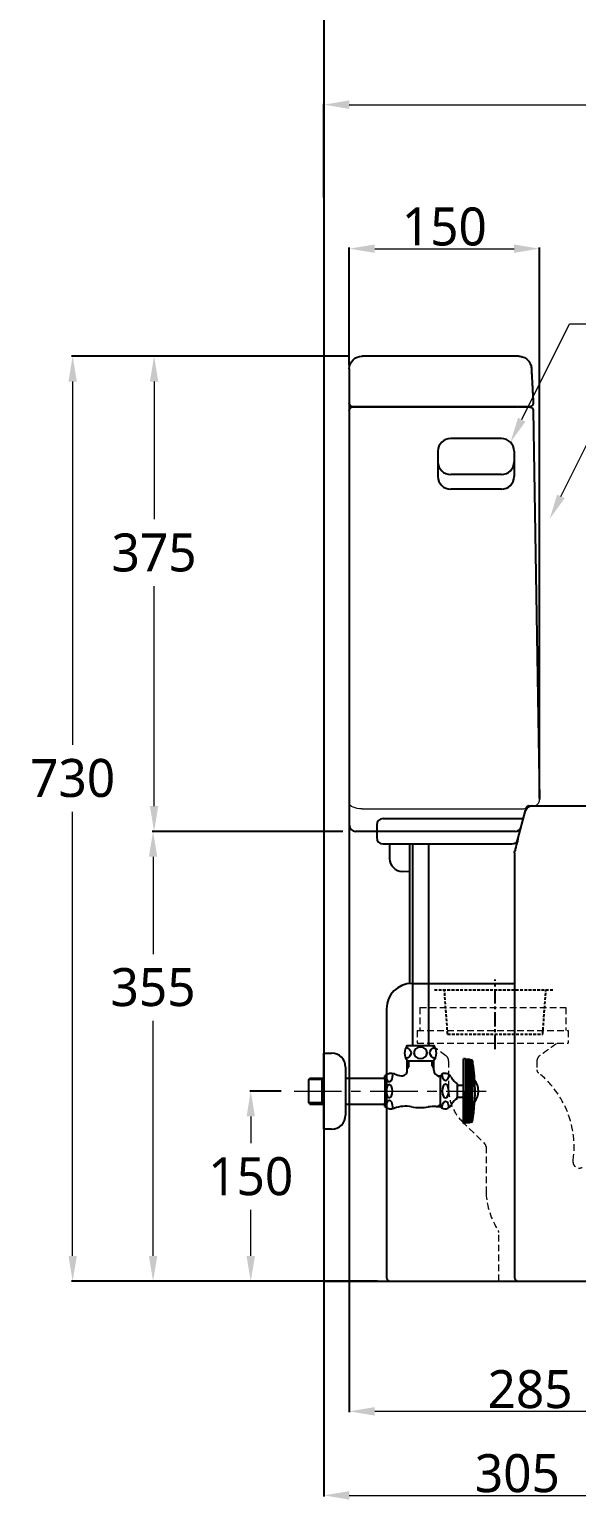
# Model space of a CAD drawing. Extents: x 1738 to 4401, y -320 to 1921.
# Drawn here: x 1738 to 2169, y -295 to 865 of the extents above; entities that cross this region are included whole.
import ezdxf

# ---------------------------------------------------------------- set-up
doc = ezdxf.new("R2010")
doc.units = 0
doc.header["$LTSCALE"] = 3
doc.header["$MEASUREMENT"] = 0
doc.linetypes.add('CENTER', pattern=[2, 1.25, -0.25, 0.25, -0.25])
doc.linetypes.add('HIDDEN', pattern=[0.375, 0.25, -0.125])
doc.layers.get('0').update_dxf_attribs({"linetype": 'CONTINUOUS'})
doc.layers.get('DEFPOINTS').update_dxf_attribs({"linetype": 'CONTINUOUS'})
doc.layers.add('1', color=1, linetype='CENTER', lineweight=5)
doc.layers.add('3', color=3, linetype='CONTINUOUS', lineweight=15)
for name, color, linetype in [('4', 4, 'CONTINUOUS'), ('6', 6, 'CONTINUOUS'), ('FAUCET', 4, 'CONTINUOUS')]:
    doc.layers.add(name, color=color, linetype=linetype)
doc.styles.get("Standard").update_dxf_attribs({"font": 'NanumGothic.ttf'})
doc.dimstyles.get("Standard").update_dxf_attribs({"dimtxt": 0.18, "dimasz": 0.18, "dimexe": 0.18, "dimexo": 0.0625, "dimgap": 0.09, "dimtad": 0, "dimtih": 1, "dimtoh": 1, "dimdec": 4, "dimzin": 0, "dimdsep": 46, "dimtxsty": 'Standard', "dimcen": 0.09, "dimadec": 0, "dimazin": 0, "dimtfac": 1, "dimtdec": 4, "dimtofl": 0, "dimtmove": 0, "dimatfit": 3, "dimfxl": 0, "dimtolj": 1, "dimtzin": 0, "dimarcsym": 0})

# ---------------------------------------------------------------- blocks, each defined once
blk = doc.blocks.new('*D16')
at = {"color": 3, "lineweight": -2}
for p, q in [((1936.6, 27.1), (1911.7, 27.1)), ((1960.2, -122.9), (1911.7, -122.9))]:
    blk.add_line(p, q, dxfattribs=at)
at = {"color": 3, "linetype": 'Continuous', "lineweight": 0}
for p, q in [((1912.5, 7.1), (1912.5, -13.9)), ((1912.5, -102.9), (1912.5, -66.5))]:
    blk.add_line(p, q, dxfattribs=at)
at = {"color": 3}
for points in [[(1909.2, 7.1), (1915.8, 7.1), (1912.5, 27.1)], [(1909.2, -102.9), (1915.8, -102.9), (1912.5, -122.9)]]:
    blk.add_solid(points, dxfattribs=at)
at = {"layer": 'DEFPOINTS', "color": 0}
for p in [(1946.6, 27.1), (1912.5, -122.9), (1970.2, -122.9)]:
    blk.add_point(p, dxfattribs=at)
at = {"color": 2, "insert": (1912.5, -40.2), "char_height": 30, "attachment_point": 5}
blk.add_mtext('\\A1;150', dxfattribs=at)
blk = doc.blocks.new('*D17')
at = {"color": 3, "lineweight": -2}
for p, q in [((1990.2, 273), (1990.2, -226.3)), ((2275.2, -135.8), (2275.2, -226.3))]:
    blk.add_line(p, q, dxfattribs=at)
at = {"color": 3, "linetype": 'Continuous', "lineweight": 0}
blk.add_line((2010.2, -225.5), (2255.2, -225.5), dxfattribs=at)
at = {"color": 3}
for points in [[(2010.2, -222.2), (2010.2, -228.9), (1990.2, -225.5)], [(2255.2, -222.2), (2255.2, -228.9), (2275.2, -225.5)]]:
    blk.add_solid(points, dxfattribs=at)
at = {"layer": 'DEFPOINTS', "color": 0}
for p in [(1990.2, 274), (2275.2, -134.8), (2275.2, -225.5)]:
    blk.add_point(p, dxfattribs=at)
at = {"color": 2, "insert": (2132.7, -208.2), "char_height": 30, "attachment_point": 5}
blk.add_mtext('\\A1;285', dxfattribs=at)
blk = doc.blocks.new('*D18')
at = {"color": 3, "lineweight": -2}
for p, q in [((1970.2, -57), (1970.2, -292.6)), ((2275.2, -113.4), (2275.2, -292.6))]:
    blk.add_line(p, q, dxfattribs=at)
at = {"color": 3, "linetype": 'Continuous', "lineweight": 0}
blk.add_line((1990.2, -291.8), (2255.2, -291.8), dxfattribs=at)
at = {"color": 3}
for points in [[(1990.2, -288.5), (1990.2, -295.2), (1970.2, -291.8)], [(2255.2, -288.5), (2255.2, -295.2), (2275.2, -291.8)]]:
    blk.add_solid(points, dxfattribs=at)
at = {"layer": 'DEFPOINTS', "color": 0}
for p in [(1970.2, -56), (2275.2, -112.4), (2275.2, -291.8)]:
    blk.add_point(p, dxfattribs=at)
at = {"color": 2, "insert": (2122.7, -274.5), "char_height": 30, "attachment_point": 5}
blk.add_mtext('\\A1;305', dxfattribs=at)
blk = doc.blocks.new('*D19')
at = {"color": 3, "lineweight": -2}
for p, q in [((1990.2, 607), (1771.3, 607)), ((1960.2, -122.9), (1771.3, -122.9))]:
    blk.add_line(p, q, dxfattribs=at)
at = {"color": 3, "linetype": 'Continuous', "lineweight": 0}
for p, q in [((1772.1, 587), (1772.1, 300.3)), ((1772.1, -102.9), (1772.1, 247.6))]:
    blk.add_line(p, q, dxfattribs=at)
at = {"color": 3}
for points in [[(1768.8, 587), (1775.4, 587), (1772.1, 607)], [(1768.8, -102.9), (1775.4, -102.9), (1772.1, -122.9)]]:
    blk.add_solid(points, dxfattribs=at)
at = {"layer": 'DEFPOINTS', "color": 0}
for p in [(2000.2, 607), (1772.1, -122.9), (1970.2, -122.9)]:
    blk.add_point(p, dxfattribs=at)
at = {"color": 2, "insert": (1772.1, 274), "char_height": 30, "attachment_point": 5}
blk.add_mtext('\\A1;730', dxfattribs=at)
blk = doc.blocks.new('*D20')
at = {"color": 3, "lineweight": -2}
for p, q in [((1990.2, 600), (1990.2, 692.6)), ((2140.1, 258.2), (2140.1, 692.6))]:
    blk.add_line(p, q, dxfattribs=at)
at = {"color": 3, "linetype": 'Continuous', "lineweight": 0}
blk.add_line((2010.2, 691.8), (2120.1, 691.8), dxfattribs=at)
at = {"color": 3}
for points in [[(2010.2, 695.1), (2010.2, 688.5), (1990.2, 691.8)], [(2120.1, 695.1), (2120.1, 688.5), (2140.1, 691.8)]]:
    blk.add_solid(points, dxfattribs=at)
at = {"layer": 'DEFPOINTS', "color": 0}
for p in [(2140.1, 691.8), (1990.2, 599), (2140.1, 257.2)]:
    blk.add_point(p, dxfattribs=at)
at = {"color": 2, "insert": (2065.1, 709.1), "char_height": 30, "attachment_point": 5}
blk.add_mtext('\\A1;150', dxfattribs=at)
blk = doc.blocks.new('*D21')
at = {"color": 3, "lineweight": -2}
for p, q in [((1970.2, 732.2), (1970.2, 806.2)), ((2690.2, 664.8), (2690.2, 806.2))]:
    blk.add_line(p, q, dxfattribs=at)
at = {"color": 3, "linetype": 'Continuous', "lineweight": 0}
blk.add_line((1990.2, 805.4), (2670.2, 805.4), dxfattribs=at)
at = {"color": 3}
for points in [[(1990.2, 808.8), (1990.2, 802.1), (1970.2, 805.4)], [(2670.2, 808.8), (2670.2, 802.1), (2690.2, 805.4)]]:
    blk.add_solid(points, dxfattribs=at)
at = {"layer": 'DEFPOINTS', "color": 0}
for p in [(2690.2, 805.4), (1970.2, 731.2), (2690.2, 663.8)]:
    blk.add_point(p, dxfattribs=at)
at = {"color": 2, "insert": (2330.2, 822.7), "char_height": 30, "attachment_point": 5}
blk.add_mtext('\\A1;720', dxfattribs=at)
blk = doc.blocks.new('*D27')
at = {"color": 3, "lineweight": -2}
for p, q in [((1990.2, 607), (1835.5, 607)), ((1985.2, 232), (1835.5, 232))]:
    blk.add_line(p, q, dxfattribs=at)
at = {"color": 3, "linetype": 'Continuous', "lineweight": 0}
for p, q in [((1836.3, 587), (1836.3, 478.3)), ((1836.3, 252), (1836.3, 425.6))]:
    blk.add_line(p, q, dxfattribs=at)
at = {"color": 3}
for points in [[(1833, 587), (1839.6, 587), (1836.3, 607)], [(1833, 252), (1839.6, 252), (1836.3, 232)]]:
    blk.add_solid(points, dxfattribs=at)
at = {"layer": 'DEFPOINTS', "color": 0}
for p in [(1836.3, 607), (2000.2, 607), (1995.2, 232)]:
    blk.add_point(p, dxfattribs=at)
at = {"color": 2, "insert": (1836.3, 451.9), "char_height": 30, "attachment_point": 5}
blk.add_mtext('\\A1;375', dxfattribs=at)
blk = doc.blocks.new('*D28')
at = {"color": 3, "lineweight": -2}
for p, q in [((1985.2, 232), (1834.7, 232)), ((2012.5, -122.9), (1834.7, -122.9))]:
    blk.add_line(p, q, dxfattribs=at)
at = {"color": 3, "linetype": 'Continuous', "lineweight": 0}
for p, q in [((1835.5, 212), (1835.5, 135.3)), ((1835.5, -102.9), (1835.5, 82.6))]:
    blk.add_line(p, q, dxfattribs=at)
at = {"color": 3}
for points in [[(1832.2, 212), (1838.8, 212), (1835.5, 232)], [(1832.2, -102.9), (1838.8, -102.9), (1835.5, -122.9)]]:
    blk.add_solid(points, dxfattribs=at)
at = {"layer": 'DEFPOINTS', "color": 0}
for p in [(1995.2, 232), (1835.5, -122.9), (2022.5, -122.9)]:
    blk.add_point(p, dxfattribs=at)
at = {"color": 2, "insert": (1835.5, 109), "char_height": 30, "attachment_point": 5}
blk.add_mtext('\\A1;355', dxfattribs=at)

msp = doc.modelspace()

# ---------------------------------------------------------------- linework, layer by layer
for p, q in [((2123.7, 607), (2118.2, 607)), ((1990.2, 597), (1990.2, 237)), ((2000.2, 567), (1993.2, 567)), ((2116.6, 567), (2000.2, 567)), ((2135.2, 564.1), (2140.1, 257.2)), ((2123.1, 225.8), (2129.2, 248.4)), ((2123.1, 225.8), (2129.2, 248.4)), ((2134, 252.1), (2675.2, 252.1)), ((2011.8, 237.1), (2011.8, 227.1)), ((2016.8, 242.1), (2127.5, 242.1)), ((2120.9, 232), (1995.2, 232)), ((2016.8, 222.1), (2118.3, 222.1)), ((2022, 222.1), (2022, 210.5)), ((2037.9, 112), (2037.9, 222.1)), ((2037.9, 200.1), (2032, 200.5)), ((2039.5, 112.1), (2120.4, 112.1)), ((2019.5, 92.1), (2019.5, -119.9)), ((2022.5, -122.9), (2527.4, -122.9))]:
    msp.add_line(p, q)
at = {"lineweight": 0}
for p, q in [((2000.3, 249.8), (2127.2, 249.8)), ((2134, 252.1), (2132, 252.1)), ((2140.2, 252.1), (2134, 252.1))]:
    msp.add_line(p, q, dxfattribs=at)
at = {"linetype": 'HIDDEN', "ltscale": 3}
for p, q in [((2057.3, 107.1), (2151.4, 107.1)), ((2067.7, 72.1), (2065.2, 107.1)), ((2142.7, 72.1), (2145.2, 107.1)), ((2067.7, 72.1), (2142.7, 72.1))]:
    msp.add_line(p, q, dxfattribs=at)
at = {"color": 1, "linetype": 'CENTER', "ltscale": 3}
msp.add_line((2105.2, 60.2), (2105.2, 115.2), dxfattribs=at)
at = {"color": 2, "linetype": 'HIDDEN', "lineweight": 0, "ltscale": 7}
for p, q in [((2045.8, 93), (2160.8, 93)), ((2045.8, 93), (2045.8, 75)), ((2160.8, 93), (2160.8, 75)), ((2043.8, 75), (2162.8, 75)), ((2043.8, 75), (2043.8, 65)), ((2162.8, 75), (2162.8, 65)), ((2043.8, 65), (2162.8, 65)), ((2066.4, 55), (2052.5, 65)), ((2068.5, 50.9), (2068.5, 27.7)), ((2138.1, 50.9), (2138.1, 43.9)), ((2079.2, 3.1), (2097.1, -14.6)), ((2098, -16.7), (2098, -53.3)), ((2108, -122.9), (2108, -84.4))]:
    msp.add_line(p, q, dxfattribs=at)
at = {"color": 2, "linetype": 'Continuous', "lineweight": 0}
msp.add_line((2108, -122.9), (2372.5, -122.9), dxfattribs=at)
at = {"color": 2}
msp.add_line((2110.2, -122.9), (2219.8, -122.9), dxfattribs=at)
at = {"extrusion": (6.12323e-17, 6.12323e-17, -1)}
for centre, radius, end in [((-2000.2, 597), 10, 90), ((-2125.4, 215.2), 5, 15)]:
    msp.add_arc(centre, radius, 0, end, dxfattribs=at)
at = {"extrusion": (0, 0, -1)}
for centre, radius, start, end in [((-1993.2, 570), 3, 270, 0), ((-1993.2, 564), 3, 0, 90), ((-2134, 247.1), 5, 15, 90)]:
    msp.add_arc(centre, radius, start, end, dxfattribs=at)
at = {"lineweight": 0}
for centre, radius, start, end in [((2135.1, 257.1), 5, 270, 0.9271), ((2127.2, 252.8), 3, 270.0001, 322.1954)]:
    msp.add_arc(centre, radius, start, end, dxfattribs=at)
for centre, radius, start, end in [((2134, 247.1), 5, 90, 165), ((2132, 249.1), 3, 90, 142.1954), ((1995.2, 237), 5, 180, 270), ((2016.8, 237.1), 5, 90, 180), ((2120.9, 237), 5, 270, 345), ((2016.8, 227.1), 5, 180, 270), ((2118.3, 227.1), 5, 270, 345), ((2032, 210.5), 10, 180, 270), ((2039.5, 92.1), 20, 90, 180), ((2022.5, -119.9), 3, 180, 270), ((2123.4, -119.9), 3, 180, 270)]:
    msp.add_arc(centre, radius, start, end)
at = {"color": 2, "linetype": 'HIDDEN', "lineweight": 0, "ltscale": 7}
for centre, radius, start, end in [((2063.5, 50.9), 5, 0.0447, 54.1067), ((2143.1, 50.9), 5, 125.8861, 179.7556), ((2141.1, 43.9), 3, 179.7556, 231.4151), ((2092.6, -16.9), 74.8, 351.5468, 51.4151), ((2104.9, 28.9), 36.4, 181.8849, 225.0733), ((2095, -16.8), 3, 0.0895, 45.2408), ((2171.5, -28.6), 5, 171.5468, 296.5549), ((2156.1, -50.8), 58.1, 182.4762, 213.3534), ((2105, -84.4), 3, 0, 33.3534)]:
    msp.add_arc(centre, radius, start, end, dxfattribs=at)
at = {"lineweight": 0, "extrusion": (0, 0, -1)}
msp.add_ellipse((2000.2, 254.2), major_axis=(-10, 0), ratio=0.438126, start_param=4.701619, end_param=6.283185, dxfattribs=at)
for points, knots in [([(2118.2, 607), (2086, 607), (2053.7, 607), (2041.5, 607), (2020.8, 607), (2000.2, 607), (2000.1, 607), (2000.1, 607), (2000.1, 607)], [0, 0, 0, 0, 0.5, 0.5, 1, 1, 1, 1.000452, 1.000452, 1.000452, 1.000452]), ([(2123.7, 607), (2125, 606.9), (2127.5, 606.5), (2130.8, 604.4), (2133.1, 601.2), (2133.6, 598.7), (2133.7, 597.5)], [0, 0, 0, 0, 0.240773, 0.5, 0.759227, 1, 1, 1, 1]), ([(1990.2, 597), (1990.2, 597), (1990.2, 596.3), (1990.2, 594.4), (1990.2, 593.6), (1990.2, 591.8), (1990.2, 590.7), (1990.2, 588.3), (1990.2, 587), (1990.2, 584.1), (1990.2, 582.5), (1990.2, 579.2), (1990.2, 577.5), (1990.2, 573.8), (1990.2, 571.9), (1990.2, 570)], [0, 0, 0, 0, 0.25, 0.25, 0.375, 0.375, 0.5, 0.5, 0.625, 0.625, 0.75, 0.75, 0.875, 0.875, 1, 1, 1, 1]), ([(2135.2, 570.1), (2135.2, 569.7), (2135.1, 569.1), (2134.7, 568.4), (2134.3, 567.9), (2133.9, 567.5), (2133.1, 567.1), (2132.6, 567), (2132.2, 567)], [0, 0, 0, 0, 0.23872, 0.367887, 0.5, 0.632113, 0.76128, 1, 1, 1, 1]), ([(1990.2, 564), (1990.2, 564), (1990.2, 564), (1990.5, 564), (1990.6, 564)], [0, 0, 0, 0, 0.557221, 1, 1, 1, 1]), ([(1993.2, 567), (1993.2, 567), (1993.9, 567), (1995.8, 567), (1996.6, 567), (1998.3, 567), (1999.2, 567), (2000.2, 567)], [0, 0, 0, 0, 0.5, 0.5, 0.75, 0.75, 1, 1, 1, 1]), ([(2000.2, 567), (2020.5, 567), (2040.9, 567), (2052.4, 567), (2084.5, 567), (2116.4, 567)], [0, 0, 0, 0, 0.5, 0.5, 1, 1, 1, 1]), ([(2116.4, 567), (2118.1, 567), (2119.8, 567), (2121.8, 567), (2122.4, 567), (2122.7, 567)], [0, 0, 0, 0, 0.621673, 0.621673, 1, 1, 1, 1]), ([(2123.4, 567), (2123.3, 567), (2122.5, 567), (2119.9, 567), (2118.3, 567), (2116.6, 567)], [0, 0, 0, 0, 0.5, 0.5, 1, 1, 1, 1]), ([(2132.5, 567), (2132.5, 567), (2132.5, 567), (2132.5, 567), (2129.5, 567), (2123.4, 567)], [0, 0, 0, 0, 0.000034, 0.000034, 1, 1, 1, 1]), ([(2132.2, 567), (2132.5, 566.9), (2133.3, 566.8), (2134.3, 566.2), (2135, 565.2), (2135.1, 564.5), (2135.2, 564.1)], [0, 0, 0, 0, 0.240773, 0.5, 0.759227, 1, 1, 1, 1]), ([(2123.1, 225.8), (2122.5, 223.7), (2122, 221.6), (2121.4, 219.5), (2121.4, 219.5), (2121.4, 219.5), (2121.4, 219.5), (2121.1, 218.5), (2120.9, 217.5), (2120.6, 216.5)], [-2.050297, -2.050297, -2.050297, -2.050297, -0.000008, -0.000008, -0.000008, 0, 0, 0, 1, 1, 1, 1]), ([(2120.4, 215.2), (2120.4, 198.5), (2120.4, 181.8), (2120.4, 165), (2120.4, 164.5), (2120.4, 164), (2120.4, 163.4), (2120.4, 65.7), (2120.4, -27.1), (2120.4, -119.9)], [0, 0, 0, 0, 1, 1, 1, 1.032141, 1.032141, 1.032141, 6.583259, 6.583259, 6.583259, 6.583259]), ([(2118.6, -122.9), (2118.6, -122.9), (2118.8, -122.9), (2119.6, -122.9), (2120.1, -122.9), (2120.6, -122.9)], [0, 0, 0, 0, 0.5, 0.5, 1, 1, 1, 1])]:
    msp.add_open_spline(points, degree=3, knots=knots)
for points, degree in [([(2133.7, 597.7), (2135.2, 569.9)], 1), ([(2123.2, 567), (2129.2, 567), (2132.2, 567), (2132.2, 567)], 3)]:
    msp.add_open_spline(points, degree=degree)
at = {"layer": '1', "linetype": 'CENTER', "ltscale": 10}
msp.add_line((1946.6, 27.1), (2098.2, 27.1), dxfattribs=at)
at = {"layer": '1', "color": 2, "linetype": 'HIDDEN', "ltscale": 7}
msp.add_open_spline([(2153.4, 64.5), (2140.2, 55)], degree=1, dxfattribs=at)
at = {"layer": '3', "linetype": 'Continuous', "lineweight": 5}
for points in [[(2126.1, 556.9), (2163.9, 632.6), (2347.9, 632.6)], [(2157, 496.4), (2194.8, 572.1), (2392.5, 572.1)]]:
    msp.add_lwpolyline(points, dxfattribs=at)
at = {"layer": '3'}
for points in [[(2129.1, 555.4), (2117.2, 539), (2123.2, 558.4)], [(2160, 494.9), (2148.1, 478.5), (2154, 497.8)]]:
    msp.add_solid(points, dxfattribs=at)
at = {"layer": '4'}
for p, q in [((2039.9, 222.1), (2039.9, 63.1)), ((2052.6, 222.1), (2052.6, 63.1)), ((2035.8, 63.1), (2039.9, 63.1)), ((2039.9, 63.1), (2056.8, 63.1)), ((1970.2, -2.9), (1970.2, 57.1)), ((1970.2, 57.1), (1976.2, 57.1)), ((2035.8, 51.1), (2056.8, 51.1)), ((2035.8, 43.2), (2035.8, 51.1)), ((2035.8, 47.1), (2037, 47.1)), ((2037, 47.1), (2035.8, 45)), ((2037, 47.1), (2037, 51.1)), ((2055.5, 47.1), (2055.5, 51.1)), ((2055.5, 47.1), (2056.8, 47.1)), ((2055.5, 47.1), (2056.8, 45)), ((2056.8, 43.6), (2056.8, 51.1)), ((2080.3, 51.6), (2080.3, 52.6)), ((2081.8, 52.6), (2080.3, 52.6)), ((2080.3, 27.1), (2080.3, 51.6)), ((2081.8, 52.4), (2081.8, 52.6)), ((2081.8, 52.4), (2081.8, 27.1)), ((2085.3, 51.7), (2081.8, 51.7)), ((2085.3, 50.7), (2081.8, 50.7)), ((2085.3, 49.7), (2081.8, 49.7)), ((2085.3, 48.7), (2081.8, 48.7)), ((2085.3, 47.7), (2081.8, 47.7)), ((2085.3, 46.7), (2081.8, 46.7)), ((2085.3, 52.1), (2082.1, 52.1)), ((2085.8, 51.6), (2085.3, 52.1)), ((2085.3, 52.1), (2085.3, 27.1)), ((2086.6, 51.6), (2085.8, 51.6)), ((2085.8, 51.6), (2085.8, 27.1)), ((2087.2, 51.1), (2087.2, 27.1)), ((1958.2, 36.4), (1959.2, 37.4)), ((1968.7, 36.4), (1958.2, 36.4)), ((1958.3, 17.9), (1958.3, 36.4)), ((1959.2, 37.4), (1970.2, 37.4)), ((1968.7, 36.4), (1969.7, 37.4)), ((1968.7, 16.9), (1968.7, 37.4)), ((1970.2, 36.8), (1970.2, 17.5)), ((1987.2, 46.1), (1987.2, 8.1)), ((1987.2, 37.4), (2018.3, 37.4)), ((2018.3, 36.4), (2018.3, 39.1)), ((2018.3, 36.4), (2018.3, 17.9)), ((2061.3, 38.4), (2060, 39.3)), ((2061.3, 39.1), (2062.2, 39.1)), ((2061.3, 38.4), (2061.3, 39.1)), ((2061.3, 38.4), (2062.2, 38.4)), ((2062.2, 39.1), (2062.2, 39.8)), ((2062.2, 15.1), (2062.2, 39.1)), ((2070.3, 38.4), (2070.9, 37.5)), ((2085.3, 45.7), (2081.8, 45.7)), ((2085.3, 44.7), (2081.8, 44.7)), ((2085.3, 43.7), (2081.8, 43.7)), ((2085.3, 42.7), (2081.8, 42.7)), ((2085.3, 41.7), (2081.8, 41.7)), ((2085.3, 40.7), (2081.8, 40.7)), ((2085.3, 39.7), (2081.8, 39.7)), ((2085.3, 38.7), (2081.8, 38.7)), ((2085.3, 37.7), (2081.8, 37.7)), ((2085.3, 36.7), (2081.8, 36.7)), ((2085.3, 35.7), (2081.8, 35.7)), ((2075.2, 32.9), (2075.2, 31.9)), ((2075.2, 31.9), (2080.3, 31.9)), ((2075.2, 31.9), (2075.2, 22.4)), ((2080.3, 1.6), (2080.3, 27.1)), ((2085.3, 34.7), (2081.8, 34.7)), ((2085.3, 33.7), (2081.8, 33.7)), ((2085.3, 32.7), (2081.8, 32.7)), ((2085.3, 31.7), (2081.8, 31.7)), ((2085.3, 30.7), (2081.8, 30.7)), ((2085.3, 29.7), (2081.8, 29.7)), ((2085.3, 28.7), (2081.8, 28.7)), ((2085.3, 27.7), (2081.8, 27.7)), ((2081.8, 1.8), (2081.8, 27.1)), ((2085.3, 26.5), (2081.8, 26.5)), ((2085.3, 25.5), (2081.8, 25.5)), ((2085.3, 24.5), (2081.8, 24.5)), ((2085.3, 23.5), (2081.8, 23.5)), ((2085.3, 2.1), (2085.3, 27.1)), ((2085.8, 2.6), (2085.8, 27.1)), ((2087.2, 3.1), (2087.2, 27.1)), ((1968.7, 17.9), (1958.2, 17.9)), ((1959.2, 16.9), (1958.2, 17.9)), ((1959.2, 16.9), (1970.2, 16.9)), ((1969.7, 16.9), (1968.7, 17.9)), ((1987.2, 16.9), (2018.3, 16.9)), ((2018.3, 15.1), (2018.3, 17.9)), ((2018.3, 16.9), (2018.3, 16.7)), ((2018.3, 15.1), (2018.3, 16.7)), ((2058.6, 15.1), (2062.2, 15.1)), ((2061.3, 15.9), (2060, 15.1)), ((2061.3, 15.9), (2062.2, 15.9)), ((2061.3, 15.1), (2061.3, 15.9)), ((2062.2, 14.4), (2062.2, 15.1)), ((2070.3, 15.8), (2070.9, 16.8)), ((2075.2, 21.4), (2075.2, 22.4)), ((2075.2, 22.4), (2080.3, 22.4)), ((2085.3, 22.5), (2081.8, 22.5)), ((2085.3, 21.5), (2081.8, 21.5)), ((2085.3, 20.5), (2081.8, 20.5)), ((2085.3, 19.5), (2081.8, 19.5)), ((2085.3, 18.5), (2081.8, 18.5)), ((2085.3, 17.5), (2081.8, 17.5)), ((2085.3, 16.5), (2081.8, 16.5)), ((2085.3, 15.5), (2081.8, 15.5)), ((2085.3, 14.5), (2081.8, 14.5)), ((2085.3, 13.5), (2081.8, 13.5)), ((2085.3, 12.5), (2081.8, 12.5)), ((2081.8, 1.6), (2080.3, 1.6)), ((2085.3, 11.5), (2081.8, 11.5)), ((2085.3, 10.5), (2081.8, 10.5)), ((2085.3, 9.5), (2081.8, 9.5)), ((2085.3, 8.5), (2081.8, 8.5)), ((2085.3, 7.5), (2081.8, 7.5)), ((2085.3, 6.5), (2081.8, 6.5)), ((2085.3, 5.5), (2081.8, 5.5)), ((2085.3, 4.5), (2081.8, 4.5)), ((2085.3, 3.5), (2081.8, 3.5)), ((2085.3, 2.5), (2081.8, 2.5)), ((2081.8, 1.6), (2081.8, 1.8)), ((2085.3, 2.1), (2082.1, 2.1)), ((2085.8, 2.6), (2085.3, 2.1)), ((2086.6, 2.6), (2085.8, 2.6)), ((1976.2, -2.9), (1970.2, -2.9))]:
    msp.add_line(p, q, dxfattribs=at)
for centre, radius, start, end in [((2043.8, 57.1), 10, 143.1301, 216.8699), ((2048.8, 57.1), 10, 323.1301, 36.8699), ((1976.2, 46.1), 11, 0, 90), ((2082.1, 52.4), 0.3, 180, 270), ((2086.6, 50.9), 0.7, 9.4934, 90), ((1944.3, 27.1), 145, 1.9431, 9.4934), ((2023.2, 34.1), 7, 69.0339, 134.5129), ((2034.6, 63.8), 24.8, 249.0339, 262.2883), ((2031.8, 43.2), 4, 262.2883, 0), ((2061.3, 43.6), 4.5, 180, 270), ((2065.7, 35.8), 5.36, 30, 130.4306), ((2083, 44.5), 14, 210, 236.1902), ((2078, 27.1), 14, 0.2473, 38.2141), ((1944.3, 27.1), 145, 350.5066, 1.9431), ((2078, 27.2), 14, 321.7859, 359.7527), ((2023.2, 20.1), 7, 225.5, 290.9661), ((2034.6, -9.6), 24.8, 79.2627, 110.9661), ((2046.3, 52.1), 38, 259.2627, 279.3048), ((2058.6, -22.9), 38, 90, 99.3048), ((2065.7, 18.5), 5.36, 229.5694, 330), ((2083, 9.8), 14, 123.8098, 150), ((1976.2, 8.1), 11, 270, 0), ((2082.1, 1.8), 0.3, 90, 180), ((2086.6, 3.3), 0.7, 270, 350.5066)]:
    msp.add_arc(centre, radius, start, end, dxfattribs=at)
at = {"layer": '4', "extrusion": (0, 0, -1)}
for centre, major_axis, ratio, start_param, end_param in [((2033.6, 57.3), (-5.23, 0), 0.866391, 1.824119, 4.49897), ((2059, 57.3), (-5.23, 0), 0.866391, -1.341088, 1.301465), ((2021.8, 39.6), (0, 5.22), 0.46009, 1.292018, 4.793095), ((2066, 40.7), (0, 5.4), 0.478204, 1.649187, 4.692658), ((2021.8, 14.7), (0, 5.22), 0.46009, 4.613779, 8.15122), ((2066, 13.8), (0, 5.4), 0.478204, 4.6817, 7.825213)]:
    msp.add_ellipse(centre, major_axis=major_axis, ratio=ratio, start_param=start_param, end_param=end_param, dxfattribs=at)
for centre, major_axis, ratio in [((2046.3, 57.3), (-5.23, 0), 0.866391), ((2021.8, 27.1), (0, -5.22), 0.46009), ((2066, 27.1), (0, -5.4), 0.478204)]:
    msp.add_ellipse(centre, major_axis=major_axis, ratio=ratio, dxfattribs=at)
at = {"layer": '6'}
msp.add_lwpolyline([(4399.5, 1782.1), (1970.2, 1782.1), (1970.2, -122.9), (3867.5, -122.9), (3867.5, 887.1)], dxfattribs=at)
at = {"layer": 'FAUCET'}
for p, q in [((2110.1, 542), (2070.1, 542)), ((2060.1, 532), (2060.1, 512)), ((2120.1, 532), (2120.1, 512)), ((2110.1, 513.6), (2070.1, 513.6)), ((2110.1, 502), (2070.1, 502))]:
    msp.add_line(p, q, dxfattribs=at)
for centre, start, end in [((2070.1, 532), 90, 180), ((2110.1, 532), 0, 90), ((2070.1, 523.6), 180, 270), ((2110.1, 523.6), 270, 0), ((2070.1, 512), 180, 270), ((2110.1, 512), 270, 0)]:
    msp.add_arc(centre, 10, start, end, dxfattribs=at)

# ---------------------------------------------------------------- dimensions: what is measured, and where the dimension line sits
for base, p1, p2, picture, middle in [((2690.2, 805.4), (1970.2, 731.2), (2690.2, 663.8), '*D21', (2330.2, 805.4)), ((2275.2, -225.5), (1990.2, 274), (2275.2, -134.8), '*D17', (2132.7, -225.5)), ((2275.2, -291.8), (1970.2, -56), (2275.2, -112.4), '*D18', (2122.7, -291.8))]:
    dim = msp.add_linear_dim(base=base, p1=p1, p2=p2, dimstyle='Standard', override={"dimtxt": 30, "dimasz": 20, "dimexe": 0.8, "dimexo": 1, "dimgap": 1, "dimtad": 1, "dimdec": 0, "dimzin": 8, "dimclrd": 3, "dimclre": 3, "dimclrt": 2, "dimazin": 2, "dimtdec": 0, "dimtix": 1, "dimtofl": 1, "dimlwd": 0, "dimarcsym": 1})
    dim.commit()
    dim.dimension.update_dxf_attribs({"geometry": picture, "text_midpoint": middle, "dimtype": 160})
dim = msp.add_linear_dim(base=(2140.1, 691.8), p1=(1990.2, 599), p2=(2140.1, 257.2), dimstyle='Standard', override={"dimtxt": 30, "dimasz": 20, "dimexe": 0.8, "dimexo": 1, "dimgap": 1, "dimtad": 1, "dimdec": 0, "dimzin": 8, "dimclrd": 3, "dimclre": 3, "dimclrt": 2, "dimazin": 2, "dimtdec": 0, "dimtix": 1, "dimtofl": 1, "dimlwd": 0, "dimarcsym": 1})
dim.commit()
dim.dimension.update_dxf_attribs({"geometry": '*D20', "text_midpoint": (2065.1, 709.1)})
for base, p1, p2, text, picture, middle in [((1772.1, -122.9), (2000.2, 607), (1970.2, -122.9), '730', '*D19', (1772.1, 274)), ((1835.5, -122.9), (1995.2, 232), (2022.5, -122.9), '355', '*D28', (1835.5, 109))]:
    dim = msp.add_linear_dim(base=base, p1=p1, p2=p2, angle=90, text=text, dimstyle='Standard', override={"dimtxt": 30, "dimasz": 20, "dimexe": 0.8, "dimexo": 10, "dimgap": 10, "dimtad": 1, "dimdec": 0, "dimzin": 8, "dimclrd": 3, "dimclre": 3, "dimclrt": 2, "dimazin": 2, "dimtdec": 0, "dimtix": 1, "dimtofl": 1, "dimlwd": 0, "dimarcsym": 1})
    dim.commit()
    dim.dimension.update_dxf_attribs({"geometry": picture, "text_midpoint": middle, "dimtype": 160})
for base, p1, p2, picture, middle in [((1836.3, 607), (1995.2, 232), (2000.2, 607), '*D27', (1836.3, 451.9)), ((1912.5, -122.9), (1946.6, 27.1), (1970.2, -122.9), '*D16', (1912.5, -40.2))]:
    dim = msp.add_linear_dim(base=base, p1=p1, p2=p2, angle=90, dimstyle='Standard', override={"dimtxt": 30, "dimasz": 20, "dimexe": 0.8, "dimexo": 10, "dimgap": 10, "dimtad": 1, "dimdec": 0, "dimzin": 8, "dimclrd": 3, "dimclre": 3, "dimclrt": 2, "dimazin": 2, "dimtdec": 0, "dimtix": 1, "dimtofl": 1, "dimlwd": 0, "dimarcsym": 1})
    dim.commit()
    dim.dimension.update_dxf_attribs({"geometry": picture, "text_midpoint": middle, "dimtype": 160})

doc.saveas('drawing.dxf')
